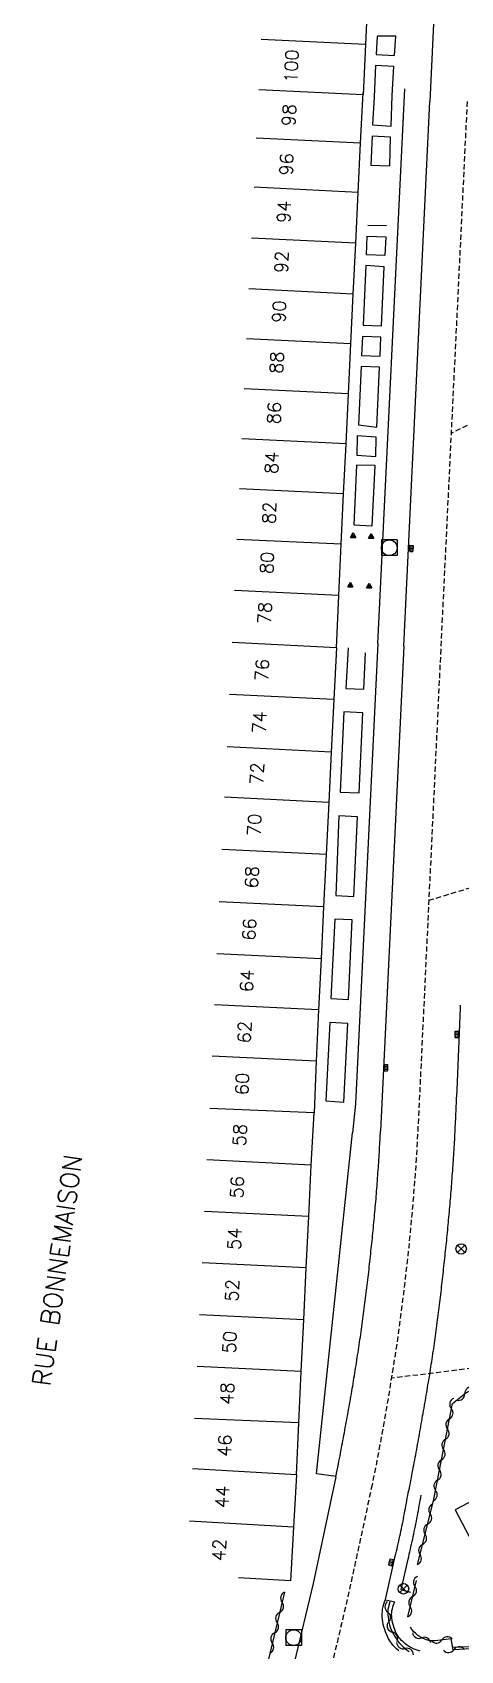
# Model space of a CAD drawing. Header units: millimetres. Extents: x 79000 to 80002, y 144000 to 145000.
# Drawn here: x 79303.6 to 79344.6, y 144406.6 to 144561.7 of the extents above; entities that cross this region are included whole.
import ezdxf
from ezdxf.enums import TextEntityAlignment as Align

# ---------------------------------------------------------------- set-up
doc = ezdxf.new("R2010")
doc.units = ezdxf.units.MM
doc.linetypes.add('DASHED', pattern=[0.75, 0.5, -0.25])
doc.layers.get('0').update_dxf_attribs({"linetype": 'CONTINUOUS'})
for name, color, linetype in [('W0001', 6, 'DASHED'), ('W0008', 7, 'CONTINUOUS'), ('W0017', 7, 'CONTINUOUS'), ('W0100', 7, 'CONTINUOUS'), ('W0310', 3, 'CONTINUOUS'), ('W0400', 7, 'CONTINUOUS'), ('W0420', 7, 'CONTINUOUS'), ('W0469', 7, 'CONTINUOUS'), ('W0851', 7, 'CONTINUOUS'), ('W0989', 7, 'CONTINUOUS'), ('W0991', 7, 'CONTINUOUS'), ('W1102', 7, 'CONTINUOUS')]:
    doc.layers.add(name, color=color, linetype=linetype)
doc.styles.get("Standard").update_dxf_attribs({"font": 'romans.shx', "width": 0.85})

# ---------------------------------------------------------------- blocks, each defined once
blk = doc.blocks.new('T420')
for p, q in [((0.75, 0.75), (-0.75, 0.75)), ((-0.75, 0.75), (-0.75, -0.75)), ((0.75, 0.75), (0.75, -0.75)), ((0.75, -0.75), (-0.75, -0.75))]:
    blk.add_line(p, q)
blk.add_ellipse((0, 0), major_axis=(-0.53, 0.53), ratio=1, start_param=3.926991, end_param=10.210176)
blk = doc.blocks.new('T400')
for p, q in [((-0.15, 0.3), (0.15, 0.3)), ((-0.15, -0.25), (-0.15, 0.3)), ((-0.15, 0.15), (0.15, 0.15)), ((-0.15, 0), (0.15, 0)), ((0.15, 0.3), (0.15, -0.25)), ((-0.15, -0.15), (0.15, -0.15)), ((-0.15, -0.25), (-0.15, -0.3)), ((-0.15, -0.3), (0.15, -0.3)), ((0.15, -0.3), (0.15, -0.25))]:
    blk.add_line(p, q)
blk = doc.blocks.new('T851')
for p, q in [((-0.25, -0.15), (0, 0.32)), ((0, 0.32), (0.25, -0.15)), ((-0.25, -0.15), (0.25, -0.15))]:
    blk.add_line(p, q)
for major_axis in [(-0.106, 0.106), (-0.0354, 0.0354), (-0.0236, 0.0236)]:
    blk.add_ellipse((0, 0), major_axis=major_axis, ratio=1, start_param=3.926991, end_param=10.210176)
blk = doc.blocks.new('t310o')
at = {"color": 0, "linetype": 'Continuous'}
for centre, start, end in [((-0.5, 0.38), 216.8699, 323.1304), ((0.5, -0.37), 36.8699, 143.1303)]:
    blk.add_arc(centre, 0.625, start, end, dxfattribs=at)
blk = doc.blocks.new('T469')
at = {"color": 0, "linetype": 'Continuous', "flags": 128}
for points in [[(-0.35, 0.35), (0.35, -0.35)], [(-0.35, -0.35), (0.35, 0.35)]]:
    blk.add_lwpolyline(points, dxfattribs=at)
at = {"color": 0, "linetype": 'Continuous'}
blk.add_circle((0, 0), 0.5, dxfattribs=at)

msp = doc.modelspace()

# ---------------------------------------------------------------- linework, layer by layer
at = {"layer": 'W0001', "flags": 128}
for points in [[(79341.55, 144478.5), (79354.58, 144482.46), (79359.45, 144484.98), (79387.82, 144499.9), (79403.55, 144508.16), (79424.04, 144518.89), (79435.33, 144524.8), (79445.88, 144530.33), (79457.39, 144536.32), (79462.89, 144540.25), (79468.25, 144546.95), (79471.06, 144553.92), (79472.26, 144561.34), (79471.61, 144568.7), (79469.23, 144574.92), (79466.9, 144579.39), (79458.21, 144596.13), (79454.87, 144601.75), (79451.36, 144605.15), (79447.31, 144607.99), (79441.97, 144610.58), (79436.87, 144612.18), (79431.59, 144612.38), (79426.05, 144611.6), (79420.79, 144610.03), (79413.8, 144606.48), (79409.6, 144604.3), (79359.8, 144578.49), (79346.27, 144573.68)], [(79345.22, 144555.04), (79344.13, 144532.36), (79343.52, 144519.83), (79342.69, 144502.55)], [(79353.95, 144528.33), (79343.69, 144523.25)], [(79342.69, 144502.55), (79340.59, 144458.34)], [(79340.59, 144458.34), (79340.34, 144453.68), (79340.01, 144449.34), (79339.62, 144445.22), (79339.12, 144440.8), (79338.5, 144436.09), (79337.67, 144430.89), (79337.06, 144427.39), (79336.53, 144424.57), (79336.11, 144422.49)], [(79348.69, 144434.03), (79337.96, 144432.69)], [(79336.11, 144422.49), (79333.83, 144411.9), (79329.99, 144395.63), (79329.53, 144393.66)]]:
    msp.add_lwpolyline(points, dxfattribs=at)
at = {"layer": 'W0008', "flags": 128}
for points in [[(79342.75, 144578.81), (79341.66, 144555.06)], [(79336.67, 144503.1), (79339.24, 144556.27)], [(79339.15, 144502.85), (79341.66, 144555.06)], [(79336.67, 144503.1), (79334.52, 144458.98), (79334.23, 144456.21)], [(79339.15, 144502.85), (79336.93, 144456.37)], [(79344.25, 144460.31), (79344.59, 144468.18), (79344.6, 144468.44)], [(79339.57, 144421.71), (79339.69, 144422.16), (79339.74, 144422.4), (79339.78, 144422.65), (79339.83, 144422.9), (79339.88, 144423.15), (79339.92, 144423.39), (79339.97, 144423.64), (79340.02, 144423.89), (79340.06, 144424.13), (79340.11, 144424.38), (79340.16, 144424.63), (79340.2, 144424.88), (79340.25, 144425.12), (79340.29, 144425.37), (79340.34, 144425.62), (79340.39, 144425.87), (79340.43, 144426.11), (79340.48, 144426.36), (79340.52, 144426.61), (79340.57, 144426.86), (79340.61, 144427.1), (79340.66, 144427.35), (79340.7, 144427.6), (79340.74, 144427.85), (79340.79, 144428.09), (79340.83, 144428.34), (79340.88, 144428.59), (79340.92, 144428.84), (79340.96, 144429.09), (79341.01, 144429.33), (79341.05, 144429.58), (79341.09, 144429.83), (79341.14, 144430.08), (79341.18, 144430.32), (79341.22, 144430.57), (79341.26, 144430.82), (79341.31, 144431.07), (79341.35, 144431.32), (79341.39, 144431.56), (79341.43, 144431.81), (79341.47, 144432.06), (79341.51, 144432.31), (79341.55, 144432.55), (79341.6, 144432.8), (79341.64, 144433.05), (79341.68, 144433.3), (79341.72, 144433.54), (79341.75, 144433.79), (79341.79, 144434.04), (79341.83, 144434.28), (79341.87, 144434.53), (79341.91, 144434.78), (79341.95, 144435.03), (79341.98, 144435.27), (79342.02, 144435.52), (79342.05, 144435.77), (79342.09, 144436.02), (79342.13, 144436.27), (79342.16, 144436.51), (79342.19, 144436.76), (79342.23, 144437.01), (79342.26, 144437.26), (79342.29, 144437.51), (79342.32, 144437.75), (79342.36, 144438), (79342.39, 144438.25), (79342.42, 144438.49), (79342.45, 144438.74), (79342.48, 144438.99), (79342.51, 144439.23), (79342.54, 144439.48), (79342.57, 144439.73), (79342.6, 144439.98), (79342.63, 144440.22), (79342.66, 144440.47), (79342.69, 144440.72), (79342.72, 144440.96), (79342.75, 144441.21), (79342.78, 144441.46), (79342.81, 144441.7), (79342.83, 144441.95), (79342.86, 144442.2), (79342.89, 144442.45), (79342.92, 144442.69), (79342.95, 144442.94), (79342.97, 144443.19), (79343, 144443.44), (79343.03, 144443.68), (79343.05, 144443.93), (79343.08, 144444.18), (79343.11, 144444.42), (79343.13, 144444.67), (79343.16, 144444.92), (79343.18, 144445.17), (79343.21, 144445.41), (79343.23, 144445.66), (79343.26, 144445.91), (79343.28, 144446.16), (79343.31, 144446.4), (79343.33, 144446.65), (79343.36, 144446.9), (79343.38, 144447.15), (79343.4, 144447.4), (79343.43, 144447.64), (79343.45, 144447.89), (79343.47, 144448.14), (79343.5, 144448.39), (79343.52, 144448.63), (79343.54, 144448.88), (79343.56, 144449.13), (79343.58, 144449.38), (79343.6, 144449.63), (79343.62, 144449.87), (79343.65, 144450.12), (79343.67, 144450.37), (79343.69, 144450.62), (79343.71, 144450.86), (79343.73, 144451.11), (79343.74, 144451.36), (79343.76, 144451.61), (79343.78, 144451.85), (79343.8, 144452.1), (79343.82, 144452.35), (79343.84, 144452.59), (79343.85, 144452.84), (79343.87, 144453.09), (79343.89, 144453.34), (79343.9, 144453.58), (79343.92, 144453.83), (79343.94, 144454.08), (79343.95, 144454.33), (79343.97, 144454.57), (79343.98, 144454.82), (79344, 144455.07), (79344.01, 144455.32), (79344.03, 144455.56), (79344.04, 144455.81), (79344.05, 144456.06), (79344.07, 144456.31), (79344.08, 144456.55), (79344.09, 144456.8), (79344.1, 144457.05), (79344.12, 144457.3), (79344.13, 144457.54), (79344.14, 144457.79), (79344.15, 144458.04), (79344.16, 144458.29), (79344.17, 144458.53), (79344.18, 144458.78), (79344.19, 144459.03), (79344.2, 144459.28), (79344.21, 144459.53), (79344.22, 144459.77), (79344.25, 144460.31)], [(79332.67, 144423.29), (79330.79, 144423.54), (79334.23, 144456.21)], [(79332.65, 144423.26), (79332.89, 144424.51), (79332.94, 144424.75), (79332.99, 144425), (79333.04, 144425.25), (79333.09, 144425.5), (79333.13, 144425.75), (79333.18, 144425.99), (79333.23, 144426.24), (79333.28, 144426.49), (79333.32, 144426.74), (79333.37, 144426.98), (79333.42, 144427.23), (79333.46, 144427.48), (79333.51, 144427.73), (79333.55, 144427.98), (79333.6, 144428.22), (79333.64, 144428.47), (79333.69, 144428.72), (79333.73, 144428.97), (79333.78, 144429.22), (79333.82, 144429.47), (79333.87, 144429.71), (79333.91, 144429.96), (79333.96, 144430.21), (79334, 144430.46), (79334.04, 144430.71), (79334.09, 144430.96), (79334.13, 144431.2), (79334.17, 144431.45), (79334.21, 144431.7), (79334.26, 144431.95), (79334.3, 144432.2), (79334.34, 144432.44), (79334.38, 144432.69), (79334.42, 144432.94), (79334.46, 144433.18), (79334.5, 144433.43), (79334.54, 144433.68), (79334.58, 144433.93), (79334.62, 144434.17), (79334.66, 144434.42), (79334.69, 144434.67), (79334.73, 144434.92), (79334.77, 144435.16), (79334.81, 144435.41), (79334.85, 144435.66), (79334.88, 144435.91), (79334.92, 144436.16), (79334.95, 144436.4), (79334.99, 144436.65), (79335.03, 144436.9), (79335.06, 144437.15), (79335.1, 144437.4), (79335.13, 144437.64), (79335.16, 144437.89), (79335.2, 144438.14), (79335.23, 144438.39), (79335.26, 144438.64), (79335.3, 144438.88), (79335.33, 144439.13), (79335.36, 144439.38), (79335.39, 144439.63), (79335.43, 144439.88), (79335.46, 144440.13), (79335.49, 144440.38), (79335.52, 144440.63), (79335.55, 144440.88), (79335.58, 144441.13), (79335.61, 144441.37), (79335.64, 144441.62), (79335.67, 144441.87), (79335.7, 144442.12), (79335.73, 144442.37), (79335.76, 144442.62), (79335.79, 144442.87), (79335.82, 144443.12), (79335.84, 144443.37), (79335.87, 144443.62), (79335.9, 144443.87), (79335.93, 144444.12), (79335.96, 144444.37), (79335.98, 144444.62), (79336.01, 144444.87), (79336.04, 144445.12), (79336.06, 144445.37), (79336.09, 144445.62), (79336.11, 144445.87), (79336.14, 144446.11), (79336.16, 144446.36), (79336.19, 144446.61), (79336.21, 144446.86), (79336.24, 144447.11), (79336.26, 144447.36), (79336.29, 144447.61), (79336.31, 144447.86), (79336.33, 144448.11), (79336.36, 144448.36), (79336.38, 144448.61), (79336.4, 144448.86), (79336.42, 144449.11), (79336.44, 144449.36), (79336.47, 144449.61), (79336.49, 144449.86), (79336.51, 144450.12), (79336.53, 144450.37), (79336.55, 144450.62), (79336.57, 144450.87), (79336.59, 144451.12), (79336.61, 144451.37), (79336.63, 144451.62), (79336.64, 144451.88), (79336.66, 144452.13), (79336.68, 144452.38), (79336.7, 144452.63), (79336.72, 144452.88), (79336.73, 144453.13), (79336.75, 144453.38), (79336.77, 144453.64), (79336.78, 144453.89), (79336.8, 144454.14), (79336.81, 144454.39), (79336.83, 144454.64), (79336.84, 144454.89), (79336.86, 144455.14), (79336.93, 144456.37)], [(79332.65, 144423.26), (79330.47, 144413.04), (79328.66, 144405.42), (79325.81, 144393.39)], [(79338.67, 144406.59), (79338.46, 144406.77), (79338.28, 144406.94), (79338.11, 144407.13), (79337.96, 144407.32), (79337.82, 144407.52), (79337.69, 144407.73), (79337.58, 144407.94), (79337.48, 144408.16), (79337.39, 144408.39), (79337.32, 144408.62), (79337.25, 144408.86), (79337.19, 144409.1), (79337.14, 144409.35), (79337.11, 144409.59), (79337.09, 144409.84), (79337.08, 144410.09), (79337.1, 144410.33), (79337.12, 144410.57), (79337.17, 144410.81), (79337.23, 144411.05), (79337.31, 144411.28), (79337.4, 144411.51), (79338.34, 144415.64), (79338.39, 144415.88), (79338.45, 144416.12), (79338.51, 144416.36), (79338.56, 144416.59), (79338.62, 144416.83), (79338.67, 144417.07), (79338.72, 144417.31), (79338.78, 144417.55), (79338.83, 144417.79), (79338.88, 144418.03), (79338.93, 144418.27), (79338.98, 144418.51), (79339.03, 144418.76), (79339.08, 144419), (79339.12, 144419.25), (79339.17, 144419.49), (79339.22, 144419.74), (79339.26, 144419.99), (79339.31, 144420.23), (79339.36, 144420.48), (79339.4, 144420.72), (79339.44, 144420.97), (79339.49, 144421.22), (79339.53, 144421.46), (79339.57, 144421.71)], [(79338.9, 144412.41), (79339.56, 144415.35), (79339.62, 144415.59), (79339.68, 144415.83), (79339.73, 144416.07), (79339.79, 144416.31), (79339.84, 144416.56), (79339.9, 144416.8), (79339.95, 144417.04), (79340.01, 144417.29), (79340.06, 144417.53), (79340.11, 144417.77), (79340.16, 144418.02), (79340.21, 144418.26), (79340.26, 144418.51), (79340.31, 144418.76), (79340.36, 144419.01), (79340.41, 144419.26), (79340.46, 144419.51), (79340.5, 144419.76), (79340.55, 144420), (79340.59, 144420.25), (79340.64, 144420.5), (79340.68, 144420.75), (79340.73, 144421), (79340.77, 144421.25), (79340.81, 144421.5)], [(79338.95, 144412.41), (79339.8, 144412.19)], [(79337.43, 144411.46), (79338.29, 144411.27)], [(79340.72, 144406.54), (79340.52, 144406.6), (79340.33, 144406.66), (79340.14, 144406.74), (79339.95, 144406.83), (79339.77, 144406.92), (79339.59, 144407.03), (79339.42, 144407.16), (79339.24, 144407.29), (79339.08, 144407.44), (79338.93, 144407.58), (79338.81, 144407.72), (79338.69, 144407.86), (79338.58, 144408.02), (79338.49, 144408.18), (79338.4, 144408.34), (79338.32, 144408.52), (79338.25, 144408.7), (79338.19, 144408.89), (79338.13, 144409.09), (79338.08, 144409.29), (79338.04, 144409.5), (79338.01, 144409.7), (79338, 144409.89), (79337.99, 144410.07), (79338, 144410.25), (79338.02, 144410.43), (79338.06, 144410.61), (79338.1, 144410.79), (79338.16, 144410.97), (79338.27, 144411.24), (79338.28, 144411.27)], [(79377.49, 144408.27), (79373.06, 144408.09), (79343.85, 144406.88)]]:
    msp.add_lwpolyline(points, dxfattribs=at)
at = {"layer": 'W0017', "flags": 128}
for points in [[(79336.6, 144561.32), (79336.49, 144559.54), (79338.25, 144559.47), (79338.39, 144561.32)], [(79337.8, 144548.89), (79337.88, 144551.64), (79336.12, 144551.74), (79335.98, 144548.96)], [(79335.64, 144542.14), (79337.42, 144542.08), (79337.34, 144540.28), (79335.57, 144540.37)], [(79337.02, 144533.55), (79337.27, 144539.22), (79335.52, 144539.32), (79335.26, 144533.6)], [(79336.88, 144530.63), (79336.94, 144532.45), (79335.19, 144532.54), (79335.1, 144530.72)], [(79336.58, 144523.85), (79336.83, 144529.6), (79335.08, 144529.67), (79334.82, 144524.05)], [(79336.48, 144521.02), (79336.51, 144522.87), (79334.67, 144523.01), (79334.66, 144521.16)], [(79336.12, 144514.37), (79336.4, 144520.17), (79334.61, 144520.19), (79334.36, 144514.47)], [(79333.42, 144496.55), (79333.05, 144488.87), (79334.87, 144488.8), (79335.22, 144496.45)], [(79332.94, 144486.59), (79332.65, 144478.96), (79334.37, 144478.87), (79334.73, 144486.51)], [(79332.55, 144476.68), (79332.16, 144469.1), (79333.86, 144468.98), (79334.22, 144476.63)], [(79332.06, 144466.79), (79331.67, 144459.29), (79333.41, 144459.14), (79333.79, 144466.7)]]:
    msp.add_lwpolyline(points, close=True, dxfattribs=at)
for points in [[(79338.05, 144555.63), (79338.21, 144558.41), (79336.45, 144558.51), (79336.32, 144555.49)], [(79336.32, 144555.49), (79336.16, 144552.8), (79337.94, 144552.69), (79338.05, 144555.63)], [(79337.48, 144543.13), (79335.71, 144543.18)], [(79333.81, 144502.7), (79333.61, 144498.79), (79335.31, 144498.72), (79335.49, 144502.22)]]:
    msp.add_lwpolyline(points, dxfattribs=at)
at = {"layer": 'W0100', "flags": 128}
for points in [[(79337.31, 144598.82), (79337.08, 144594.03), (79336.87, 144589.19), (79336.64, 144584.42), (79336.39, 144579.68), (79336.16, 144574.91), (79335.92, 144570.01), (79335.72, 144565.44), (79335.49, 144560.51), (79335.26, 144555.7)], [(79332.69, 144502.71), (79332.93, 144507.7), (79333.16, 144512.62), (79333.39, 144517.46), (79333.62, 144522.24), (79333.85, 144527.05), (79334.07, 144531.82), (79334.31, 144536.59), (79334.55, 144541.46), (79334.79, 144546.33), (79335.01, 144551.06), (79335.25, 144555.91)], [(79332.69, 144502.71), (79332.45, 144497.74), (79332.2, 144492.7), (79331.96, 144487.87), (79331.71, 144482.88), (79331.46, 144477.86), (79331.23, 144472.89), (79330.99, 144468), (79330.77, 144463.08), (79330.55, 144458.12)], [(79328.88, 144423.45), (79329.09, 144428.44), (79329.33, 144433.33), (79329.57, 144438.31), (79329.81, 144443.27), (79330.04, 144448.21), (79330.28, 144453.13), (79330.55, 144458.12)], [(79328.88, 144423.45), (79328.59, 144418.42), (79328.3, 144413.28), (79323.31, 144413.57)], [(79348.5, 144422.42), (79344.08, 144420.1), (79349.31, 144410.12), (79353.73, 144412.44)]]:
    msp.add_lwpolyline(points, dxfattribs=at)
at = {"layer": 'W0310', "flags": 128}
for points in [[(79342.01, 144420.96), (79343.82, 144430.28), (79345.1, 144431.3), (79345.34, 144431.42), (79345.59, 144431.54), (79345.83, 144431.65), (79346.08, 144431.75), (79346.33, 144431.85), (79346.58, 144431.95), (79346.82, 144432.04), (79347.07, 144432.12), (79347.31, 144432.2), (79347.56, 144432.27), (79347.8, 144432.35), (79348.05, 144432.42), (79348.3, 144432.48), (79348.55, 144432.55), (79348.8, 144432.61), (79349.05, 144432.66)], [(79340.46, 144414.85), (79342.01, 144420.96)], [(79327.71, 144412.2), (79325.32, 144402.16), (79318.84, 144404.41)], [(79339.54, 144409.82), (79340.36, 144413.32)], [(79337.8, 144411.27), (79337.61, 144410.55), (79337.61, 144410.3), (79337.62, 144410.04), (79337.65, 144409.8), (79337.68, 144409.55), (79337.73, 144409.31), (79337.79, 144409.07), (79337.86, 144408.84), (79337.95, 144408.62), (79338.05, 144408.39), (79338.16, 144408.17), (79338.28, 144407.96), (79338.41, 144407.75), (79338.56, 144407.54), (79338.72, 144407.34), (79338.89, 144407.14), (79339.08, 144406.96), (79339.27, 144406.8), (79339.47, 144406.65), (79339.68, 144406.51)], [(79348.93, 144406.95), (79343.88, 144406.68), (79343.68, 144407.72), (79342.4, 144407.58), (79342.15, 144407.54), (79341.91, 144407.53), (79341.66, 144407.55), (79341.42, 144407.6), (79341.18, 144407.68), (79340.93, 144407.79), (79340.7, 144407.92), (79340.49, 144408.06), (79340.29, 144408.23), (79340.1, 144408.41), (79339.93, 144408.61), (79339.78, 144408.83)]]:
    msp.add_lwpolyline(points, dxfattribs=at)
at = {"layer": 'W1102', "flags": 128}
for points in [[(79335.49, 144560.51), (79325.5, 144560.98)], [(79335.26, 144555.7), (79325.27, 144556.18)], [(79335.01, 144551.06), (79325.02, 144551.53)], [(79334.79, 144546.33), (79324.8, 144546.84)], [(79334.55, 144541.46), (79324.56, 144541.95)], [(79334.31, 144536.59), (79324.32, 144537.09)], [(79334.07, 144531.82), (79324.09, 144532.31)], [(79333.85, 144527.05), (79323.86, 144527.53)], [(79333.62, 144522.24), (79323.63, 144522.71)], [(79333.39, 144517.46), (79323.4, 144517.93)], [(79333.16, 144512.62), (79323.17, 144513.09)], [(79332.93, 144507.7), (79322.94, 144508.18)], [(79332.69, 144502.71), (79322.7, 144503.19)], [(79332.45, 144497.74), (79322.46, 144498.22)], [(79332.2, 144492.7), (79322.22, 144493.2)], [(79331.96, 144487.87), (79321.97, 144488.37)], [(79331.71, 144482.88), (79321.72, 144483.38)], [(79331.46, 144477.86), (79321.47, 144478.36)], [(79331.23, 144472.89), (79321.24, 144473.37)], [(79330.99, 144468), (79321.01, 144468.47)], [(79330.77, 144463.08), (79320.78, 144463.55)], [(79330.55, 144458.12), (79320.56, 144458.55)], [(79330.28, 144453.13), (79320.29, 144453.62)], [(79330.04, 144448.21), (79320.05, 144448.68)], [(79329.81, 144443.27), (79319.82, 144443.75)], [(79329.57, 144438.31), (79319.58, 144438.79)], [(79329.33, 144433.33), (79319.34, 144433.81)], [(79329.09, 144428.44), (79319.1, 144428.85)], [(79328.88, 144423.45), (79318.9, 144424.02)], [(79328.59, 144418.42), (79318.61, 144418.99)]]:
    msp.add_lwpolyline(points, dxfattribs=at)

# ---------------------------------------------------------------- block references
at = {"layer": 'W0310'}
for p, rotation in [((79343.72, 144429.79), 79.03231391471905), ((79345, 144431.21), 38.241398980097), ((79343.34, 144427.83), 79.03231391471905), ((79342.96, 144425.87), 79.03231391471905), ((79342.58, 144423.9), 79.03231391471905), ((79342.2, 144421.94), 79.03231391471905), ((79341.69, 144419.69), 75.77093477698844), ((79341.2, 144417.75), 75.77093477698844), ((79340.71, 144415.81), 75.77093477698844), ((79340.23, 144412.74), 76.74648256432998), ((79327.48, 144411.23), 256.6464085978341), ((79337.61, 144410.29), 272.534239767897), ((79339.77, 144410.8), 76.74648256432998), ((79327.01, 144409.28), 256.6464085978341), ((79338.06, 144408.36), 296.602320927256), ((79326.55, 144407.33), 256.6464085978341), ((79339.27, 144406.79), 323.6908581937355), ((79340.86, 144407.83), 150.7724173494241), ((79342.8, 144407.63), 186.0930823781302), ((79343.94, 144406.69), 183.0298312657101)]:
    msp.add_blockref('t310o', p, dxfattribs=dict(at, rotation=rotation))
at = {"layer": 'W0400'}
for p, rotation in [((79339.88, 144512.22), 357.2441722263843), ((79344.22, 144465.65), 357.7462730189251), ((79337.44, 144462.46), 357.932432856246), ((79337.92, 144415.06), 347.0452882516378)]:
    msp.add_blockref('T400', p, dxfattribs=dict(at, rotation=rotation))
at = {"layer": 'W0420'}
for p in [(79337.76, 144512.28), (79328.6, 144407.84)]:
    msp.add_blockref('T420', p, dxfattribs=at)
at = {"layer": 'W0469'}
for p in [(79344.65, 144445.09), (79339.12, 144412.52)]:
    msp.add_blockref('T469', p, dxfattribs=at)
at = {"layer": 'W0851'}
for p in [(79334.3, 144513.42), (79336.02, 144513.34), (79334.03, 144508.68), (79335.83, 144508.58)]:
    msp.add_blockref('T851', p, dxfattribs=at)

# ---------------------------------------------------------------- texts
at = {"layer": 'W0989'}
msp.add_text('RUE BONNEMAISON', height=1.75, rotation=82.0518, dxfattribs=at).set_placement((79305.94, 144443.05), align=Align.MIDDLE)
at = {"layer": 'W0991'}
for s, rotation, p in [('100', 87.2681, (79328.38, 144558.44)), ('98', 86.975, (79328.15, 144553.75)), ('96', 87.3176, (79327.91, 144549.03)), ('94', 87.2434, (79327.67, 144544.48)), ('92', 87.3176, (79327.44, 144539.68)), ('90', 87.1219, (79327.21, 144534.91)), ('88', 87.1674, (79326.97, 144530.03)), ('86', 87.2162, (79326.73, 144525.2)), ('84', 87.2871, (79326.5, 144520.43)), ('82', 87.2879, (79326.27, 144515.63)), ('80', 87.2637, (79326.04, 144510.84)), ('78', 87.2826, (79325.82, 144506.03)), ('76', 87.2138, (79325.58, 144500.56)), ('74', 87.2227, (79325.33, 144495.56)), ('72', 87.0956, (79325.09, 144490.64)), ('70', 87.1425, (79324.84, 144485.73)), ('68', 87.1587, (79324.59, 144480.72)), ('66', 87.3145, (79324.35, 144475.71)), ('64', 87.2712, (79324.12, 144470.78)), ('62', 87.3432, (79323.89, 144465.87)), ('60', 87.5282, (79323.67, 144460.9)), ('58', 86.8369, (79323.43, 144456.01)), ('56', 87.2219, (79323.17, 144451.01)), ('54', 87.3217, (79322.93, 144446.07)), ('52', 87.2463, (79322.7, 144441.12)), ('50', 87.2441, (79322.46, 144436.16)), ('48', 87.1745, (79322.22, 144431.23)), ('46', 87.6238, (79321.99, 144426.24)), ('44', 86.7517, (79321.75, 144421.33)), ('42', 86.7219, (79321.46, 144416.25))]:
    msp.add_text(s, height=1.25, rotation=rotation, dxfattribs=at).set_placement(p, align=Align.MIDDLE)

doc.saveas('drawing.dxf')
